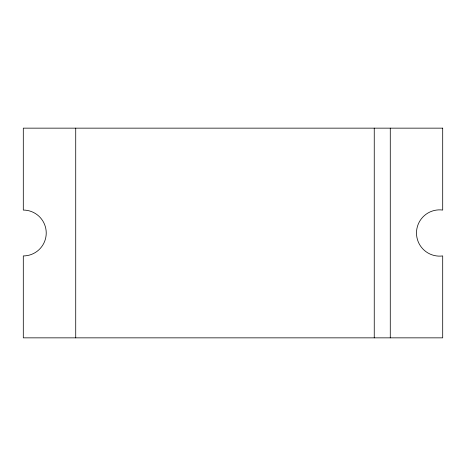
<?xml version="1.0" encoding="UTF-8"?>
<svg xmlns="http://www.w3.org/2000/svg" width="466" height="466" viewBox="0 0 466 466"><rect width="100%" height="100%" fill="white"/><g stroke="black" fill="none" stroke-linecap="round" stroke-linejoin="round"><path stroke-width="0.7" d="M390.275 128.15L390.275 337.85M374.25 128.15L374.25 337.85M75.725 128.15L75.725 337.85M442.7 128.15L23.3 128.15L23.3 210.067A22.933 22.933 0 0 1 46.233 233A22.933 22.933 0 0 1 23.3 255.933L23.3 337.85L442.7 337.85L442.7 255.933A23.143 23.143 0 0 1 416.488 233A23.143 23.143 0 0 1 442.7 210.061L442.7 128.15"/></g></svg>
